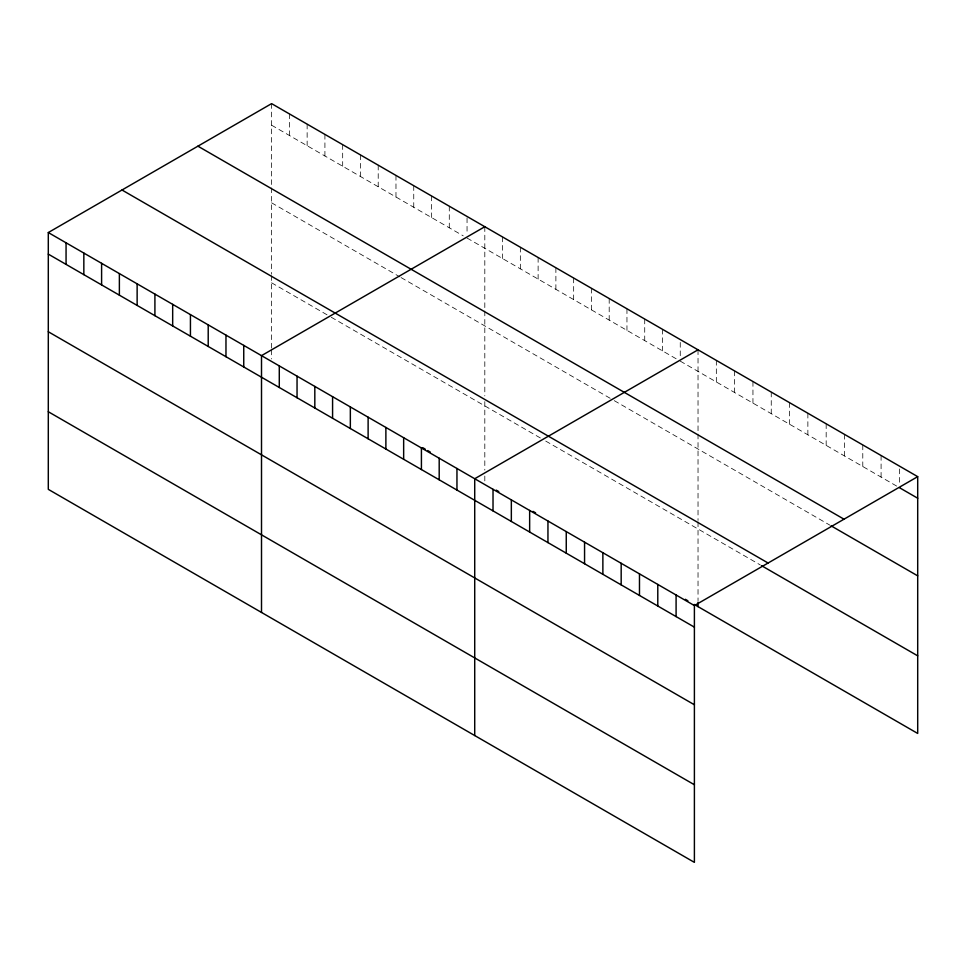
<?xml version="1.0" encoding="UTF-8"?>
<svg xmlns="http://www.w3.org/2000/svg" width="966" height="966" viewBox="0 0 966 966"><rect width="100%" height="100%" fill="white"/><g stroke="black" fill="none" stroke-linecap="round" stroke-linejoin="round"><path stroke-width="0.72" stroke-dasharray="4.83 3.62" d="M271.603 103.628L271.603 186.414M271.603 125.206L463.245 235.849M467.049 238.047L677.721 359.678M680.257 361.139L896.955 486.248M271.603 202.824L399.791 276.831M401.059 277.568L612.999 399.924M614.267 400.661L829.83 525.118M271.603 282.809L329.986 316.51M331.253 317.246L540.658 438.141M545.73 441.076L760.266 564.929M899.394 468.957L899.394 484.775M881.089 455.505L881.089 477.083M862.783 444.94L862.783 466.518M844.477 434.362L844.477 455.952M826.172 423.796L826.172 445.374M807.866 413.231L807.866 434.809M789.56 402.665L789.56 424.243M771.254 392.087L771.254 413.677M752.949 381.522L752.949 403.1M734.643 370.956L734.643 392.534M716.337 360.39L716.337 381.968M698.032 349.813L698.032 432.599M698.032 434.096L698.032 520.433M698.032 521.857L698.032 600.659M680.257 342.435L680.257 356.828M662.495 329.297L662.495 350.875M644.72 319.046L644.72 340.624M626.958 308.782L626.958 330.36M609.196 298.53L609.196 320.108M591.421 288.266L591.421 309.845M573.659 278.015L573.659 299.593M555.885 267.751L555.885 289.329M538.122 257.499L538.122 279.077M520.348 247.236L520.348 268.814M502.586 236.984L502.586 258.562M484.811 226.72L484.811 309.506M484.811 310.992L484.811 395.903M484.811 401.615L484.811 470.092M484.811 476.069L484.811 482.034M467.049 217.905L467.049 233.724M449.287 206.205L449.287 227.783M431.512 195.941L431.512 217.531M413.75 185.689L413.75 207.267M395.975 175.426L395.975 197.016M378.213 165.174L378.213 186.752M360.439 154.91L360.439 176.488M342.676 144.659L342.676 166.237M324.914 134.395L324.914 155.973M307.14 124.143L307.14 145.721M289.377 113.879L289.377 135.457M271.603 187.899L271.603 274.235M271.603 275.66L271.603 348.485M271.603 349.982L271.603 358.941"/><path stroke-width="1.45" d="M48.3 232.552L694.397 605.573L694.397 862.372L48.3 489.351L48.3 232.552L271.603 103.628L917.7 476.649L917.7 733.448L694.216 604.426M484.811 226.72L261.508 355.645L261.508 612.456M698.032 349.813L474.717 478.738L474.717 735.549M694.397 605.573L917.7 476.649M899.394 487.649L917.7 498.227M197.909 146.168L844.006 519.189M831.05 525.818L917.7 575.845M121.994 190L768.091 563.021M761.486 565.641L917.7 655.829M422.625 447.62L425.173 449.093M427.709 450.554L430.244 452.028M496.234 490.124L498.782 491.585M533.039 511.376L535.587 512.837M685.341 599.294L687.877 600.767M48.3 254.13L694.397 627.151M48.3 331.749L694.397 704.769M48.3 411.733L694.397 784.754M698.032 602.144L698.032 606.624M676.091 594.996L676.091 616.574M657.786 584.43L657.786 606.008M639.48 573.864L639.48 595.442M621.174 563.287L621.174 584.877M602.869 552.721L602.869 574.299M584.563 542.155L584.563 563.733M566.257 531.59L566.257 553.168M547.951 521.012L547.951 542.602M529.646 510.446L529.646 532.024M511.34 499.881L511.34 521.459M493.022 489.315L493.022 510.893M456.954 468.486L456.954 490.064M439.192 458.222L439.192 479.8M421.418 447.97L421.418 469.548M403.655 437.707L403.655 459.285M385.881 427.455L385.881 449.033M368.118 417.191L368.118 438.769M350.344 406.94L350.344 428.518M332.582 396.676L332.582 418.254M314.819 386.424L314.819 408.002M297.045 376.16L297.045 397.738M279.283 365.909L279.283 387.487M243.746 345.381L243.746 366.971M225.972 335.13L225.972 356.708M208.209 324.866L208.209 346.456M190.435 314.614L190.435 336.192M172.673 304.35L172.673 325.928M154.91 294.099L154.91 315.677M137.136 283.835L137.136 305.413M119.373 273.583L119.373 295.161M101.599 263.32L101.599 284.898M83.837 253.068L83.837 274.646M66.062 242.804L66.062 264.382"/></g></svg>
